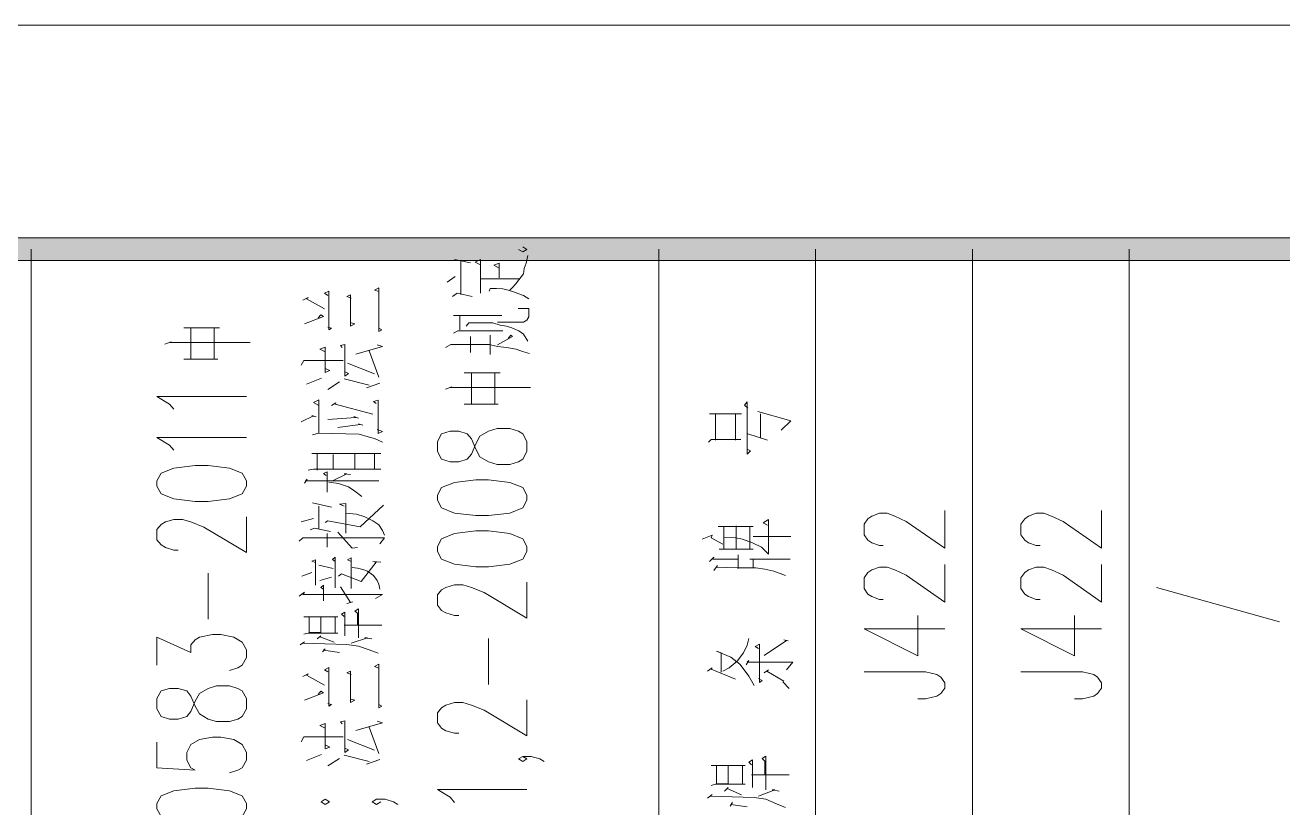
# Model space of a CAD drawing. Header units: millimetres. Extents: x 0 to 829, y 0 to 586.
# Drawn here: x 73.7 to 129, y 551.2 to 585.6 of the extents above; entities that cross this region are included whole.
import ezdxf

# ---------------------------------------------------------------- set-up
doc = ezdxf.new("R2010")
doc.units = ezdxf.units.MM

msp = doc.modelspace()

# ---------------------------------------------------------------- hatches: boundary and pattern name
h = msp.add_hatch(color=0)
h.dxf.hatch_style = 2
h.paths.add_polyline_path([(819.788528, 576.266028), (818.80075, 575.281778), (25.142472, 575.281778), (24.154694, 576.266028)])

# ---------------------------------------------------------------- linework, layer by layer
at = {"color": 0, "lineweight": 0}
for points in [[(0, 0), (0, 585.632278), (829.154778, 585.632278), (829.154778, 0)], [(819.788528, 576.266028), (818.80075, 575.281778), (25.142472, 575.281778), (24.154694, 576.266028)], [(91.810417, 566.8645), (91.997389, 566.525833), (92.374861, 566.412944), (92.748806, 566.412944), (93.126278, 566.525833), (93.31325, 566.751611), (93.500222, 567.203167), (93.687194, 567.541833), (94.064667, 567.767611), (94.438611, 567.8805), (95.003056, 567.8805), (95.377, 567.767611), (95.5675, 567.654722), (95.754472, 567.316056), (95.754472, 566.8645), (95.5675, 566.525833), (95.377, 566.412944), (95.003056, 566.303583), (94.438611, 566.303583), (94.064667, 566.412944), (93.687194, 566.638722), (93.500222, 566.977389), (93.31325, 567.428944), (93.126278, 567.654722), (92.748806, 567.767611), (92.374861, 567.767611), (91.997389, 567.654722), (91.810417, 567.316056)], [(79.47025, 565.347556), (79.657222, 565.012417), (80.218139, 564.786639), (81.160056, 564.67375), (81.720972, 564.67375), (82.659361, 564.786639), (83.223806, 565.012417), (83.410778, 565.347556), (83.410778, 565.573333), (83.223806, 565.912), (82.659361, 566.137778), (81.720972, 566.250667), (81.160056, 566.250667), (80.218139, 566.137778), (79.657222, 565.912), (79.47025, 565.573333)], [(91.810417, 564.723139), (91.997389, 564.388), (92.561833, 564.162222), (93.500222, 564.049333), (94.064667, 564.049333), (95.003056, 564.162222), (95.5675, 564.388), (95.754472, 564.723139), (95.754472, 564.948917), (95.5675, 565.287583), (95.003056, 565.513361), (94.064667, 565.62625), (93.500222, 565.62625), (92.561833, 565.513361), (91.997389, 565.287583), (91.810417, 564.948917)], [(91.810417, 562.472417), (91.997389, 562.13375), (92.561833, 561.907972), (93.500222, 561.795083), (94.064667, 561.795083), (95.003056, 561.907972), (95.5675, 562.13375), (95.754472, 562.472417), (95.754472, 562.694667), (95.5675, 563.033333), (95.003056, 563.259111), (94.064667, 563.372), (93.500222, 563.372), (92.561833, 563.259111), (91.997389, 563.033333), (91.810417, 562.694667)], [(79.47025, 555.547389), (79.657222, 555.208722), (80.031167, 555.095833), (80.408639, 555.095833), (80.782583, 555.208722), (80.969556, 555.4345), (81.160056, 555.886056), (81.347028, 556.221194), (81.720972, 556.446972), (82.098444, 556.559861), (82.659361, 556.559861), (83.036833, 556.446972), (83.223806, 556.334083), (83.410778, 555.998944), (83.410778, 555.547389), (83.223806, 555.208722), (83.036833, 555.095833), (82.659361, 554.982944), (82.098444, 554.982944), (81.720972, 555.095833), (81.347028, 555.321611), (81.160056, 555.660278), (80.969556, 556.108306), (80.782583, 556.334083), (80.408639, 556.446972), (80.031167, 556.446972), (79.657222, 556.334083), (79.47025, 555.998944)], [(79.47025, 551.151778), (79.657222, 550.813111), (80.218139, 550.587333), (81.160056, 550.474444), (81.720972, 550.474444), (82.659361, 550.587333), (83.223806, 550.813111), (83.410778, 551.151778), (83.410778, 551.377556), (83.223806, 551.716222), (82.659361, 551.942), (81.720972, 552.054889), (81.160056, 552.054889), (80.218139, 551.942), (79.657222, 551.716222), (79.47025, 551.377556)], [(86.695139, 551.451639), (86.882111, 551.33875), (87.069083, 551.451639), (86.882111, 551.564528)]]:
    msp.add_lwpolyline(points, close=True, dxfattribs=at)
for points in [[(73.94575, 575.772139), (73.94575, 427.887694)], [(95.006583, 573.972972), (95.123, 574.092917), (95.242944, 574.234028), (95.398167, 574.424528), (95.595722, 574.685583), (95.634528, 574.921944), (95.715667, 575.158306), (95.793278, 575.489917)], [(95.377, 575.765083), (95.5675, 575.655722), (95.754472, 575.765083), (95.5675, 575.877972)], [(101.550611, 575.772139), (101.550611, 427.887694)], [(108.450944, 575.772139), (108.450944, 509.718028)], [(115.351278, 575.772139), (115.351278, 509.718028)], [(122.255139, 575.772139), (122.255139, 509.718028)], [(92.558306, 575.324111), (93.270917, 575.179472)], [(92.837, 573.786), (92.837, 575.274722)], [(93.704833, 573.831861), (93.704833, 575.324111), (93.468472, 575.204167), (93.704833, 575.08775)], [(94.530333, 574.519778), (94.530333, 575.158306), (94.293972, 575.063056), (94.530333, 574.943111)], [(92.244333, 574.329278), (92.600639, 574.565639)], [(93.743639, 574.470389), (95.398167, 574.470389)], [(86.995, 572.343139), (87.15375, 572.29375), (87.033806, 572.223194), (87.033806, 573.927111), (86.839778, 573.831861), (86.995, 573.740139)], [(89.242194, 572.29375), (89.362139, 572.223194), (89.242194, 572.152639), (89.242194, 574.068222), (89.048167, 573.9765), (89.242194, 573.905944)], [(92.480694, 573.69075), (92.67825, 573.831861), (93.348528, 573.69075)], [(94.096417, 573.927111), (94.13875, 574.043528), (94.413917, 574.043528), (94.689083, 574.022361), (94.925444, 573.972972), (95.161806, 573.902417), (95.398167, 573.807167), (95.595722, 573.736611), (95.832083, 573.5955)], [(85.890806, 573.524944), (86.127167, 573.644889), (86.049556, 573.5955), (86.839778, 573.147472)], [(88.021583, 572.533639), (88.180333, 572.48425), (87.982778, 572.389), (87.982778, 573.761306), (87.824028, 573.69075), (88.021583, 573.620194)], [(85.971944, 572.48425), (86.797444, 572.815861), (86.681028, 572.886417), (86.561083, 572.745306)], [(92.5195, 572.861722), (94.650278, 572.861722)], [(92.798194, 572.223194), (92.798194, 572.861722)], [(94.452722, 572.554806), (95.595722, 572.554806), (95.754472, 572.650056), (95.832083, 572.791167), (95.832083, 573.168639), (95.359361, 573.168639)], [(79.823028, 571.598778), (80.098194, 571.6905), (80.020583, 571.669333), (83.569528, 571.669333), (81.992611, 571.669333), (81.992611, 570.956722), (81.992611, 572.307861), (82.228972, 572.307861), (80.652056, 572.307861), (80.966028, 572.307861), (80.966028, 570.935556), (80.652056, 570.935556), (82.151361, 570.935556)], [(92.5195, 572.082083), (92.717056, 572.177333), (94.689083, 572.177333)], [(93.073361, 572.389), (93.189778, 572.530111), (94.255167, 572.530111), (94.572667, 572.434861), (94.847833, 572.389), (95.084194, 572.318444), (95.398167, 572.177333), (95.595722, 572.032694), (95.793278, 571.725778)], [(93.270917, 571.228361), (93.270917, 571.937444)], [(94.13875, 571.133111), (94.13875, 571.986833)], [(94.452722, 571.559972), (95.123, 571.937444), (95.045389, 571.986833), (94.925444, 571.845722)], [(86.878583, 570.519278), (87.076139, 570.427556), (86.878583, 570.353472), (86.878583, 571.46825), (86.642222, 571.373), (86.839778, 571.27775)], [(87.746417, 570.378167), (87.901639, 570.307611), (87.746417, 570.187667), (87.746417, 571.584667), (87.548861, 571.538806), (87.626472, 571.443556)], [(88.219139, 571.157806), (89.400944, 571.489417), (89.164583, 571.5635)], [(89.242194, 570.141806), (88.811806, 571.302444)], [(92.166722, 571.443556), (92.403083, 571.584667), (94.096417, 571.584667), (94.452722, 571.489417), (94.847833, 571.443556), (95.28175, 571.373), (95.556917, 571.27775), (95.870889, 571.1825)], [(85.813194, 570.663917), (85.929611, 570.875583), (87.665278, 570.875583)], [(87.862833, 570.755639), (89.048167, 570.282917)], [(86.049556, 569.834889), (86.719833, 570.095944)], [(88.811806, 569.7855), (87.707611, 570.07125)], [(92.166722, 569.619694), (92.441889, 569.714944), (92.364278, 569.69025), (95.913222, 569.69025), (94.336306, 569.69025), (94.336306, 568.981167), (94.336306, 570.328778), (94.572667, 570.328778), (92.992222, 570.328778), (93.309722, 570.328778), (93.309722, 568.956472), (92.992222, 568.956472), (94.491528, 568.956472)], [(86.995, 569.598528), (87.510056, 569.930139)], [(88.691861, 569.669083), (89.284528, 569.88075)], [(80.218139, 568.730694), (80.031167, 568.956472), (79.47025, 569.291611), (83.410778, 569.291611)], [(86.599889, 567.682944), (86.599889, 569.146972), (86.363528, 569.030556), (86.599889, 568.889444)], [(87.15375, 568.889444), (87.351306, 569.005861), (87.3125, 568.96), (88.967028, 568.508444)], [(89.164583, 567.845222), (89.400944, 567.7535), (89.203389, 567.65825), (89.203389, 569.125806), (89.005833, 569.076417), (89.125778, 568.981167)], [(105.4735, 566.952694), (105.593444, 566.89625), (105.434694, 566.758667), (105.434694, 569.051722), (105.318278, 568.910611), (105.4735, 568.773028)], [(85.813194, 568.176833), (86.363528, 568.437889), (86.285917, 568.437889), (86.483472, 568.392028)], [(86.995, 568.272083), (88.219139, 568.367333), (88.138, 568.413194), (88.335556, 568.342639)], [(103.780167, 568.526083), (105.198333, 568.526083)], [(104.055333, 567.365444), (104.055333, 568.497861)], [(104.923167, 567.365444), (104.923167, 568.497861)], [(105.907417, 568.635444), (107.367917, 568.222694), (106.934, 567.806417)], [(106.027361, 567.450111), (106.027361, 568.526083)], [(87.428917, 567.919306), (88.416694, 568.060417), (88.335556, 568.085111), (88.533111, 568.035722)], [(80.218139, 566.928), (80.031167, 567.153778), (79.47025, 567.488917), (83.410778, 567.488917)], [(86.324722, 567.608861), (86.599889, 567.682944), (88.377889, 567.633556), (88.769472, 567.517139), (89.048167, 567.443056), (89.400944, 567.27725)], [(103.737833, 567.284306), (103.857778, 567.393667), (105.159528, 567.393667)], [(105.4735, 567.640611), (106.341333, 567.365444)], [(86.127167, 566.049583), (86.363528, 566.095444), (89.323333, 566.095444), (89.048167, 566.095444), (89.048167, 566.783361), (89.323333, 566.783361), (86.285917, 566.783361), (86.522278, 566.783361), (86.522278, 566.049583)], [(87.231361, 566.095444), (87.231361, 566.733972)], [(88.180333, 566.095444), (88.180333, 566.783361)], [(85.971944, 565.481611), (86.088361, 565.647417), (86.01075, 565.576861), (89.242194, 565.576861), (86.956194, 565.576861), (86.956194, 565.079444), (86.956194, 565.979028), (86.797444, 565.904944), (86.917389, 565.813222)], [(87.033806, 565.527472), (87.467722, 565.456917), (87.901639, 565.315806), (88.180333, 565.125306), (88.494306, 564.888944)], [(87.192556, 565.576861), (87.824028, 565.883778), (87.707611, 565.883778), (87.982778, 565.859083)], [(86.324722, 564.606722), (87.15375, 564.416222)], [(86.599889, 563.446083), (86.599889, 564.462083)], [(86.878583, 563.753), (86.995, 563.823556), (88.416694, 563.5625), (89.43975, 564.511472)], [(87.785222, 563.280278), (87.785222, 564.582028), (87.510056, 564.557333), (87.707611, 564.462083)], [(80.408639, 562.532389), (80.218139, 562.532389), (79.844194, 562.645278), (79.657222, 562.758167), (79.47025, 562.983944), (79.47025, 563.4355), (79.657222, 563.65775), (79.844194, 563.770639), (80.218139, 563.883528), (80.595611, 563.883528), (80.969556, 563.770639), (81.534, 563.544861), (83.410778, 562.4195), (83.410778, 563.996417)], [(85.813194, 563.777694), (86.363528, 563.918806)], [(87.785222, 564.155167), (88.257944, 564.109306), (88.61425, 563.989361), (88.967028, 563.823556), (89.242194, 563.636583), (89.400944, 563.396694), (89.482083, 563.185028)], [(104.408111, 563.100361), (104.923167, 563.075667), (105.237139, 563.019222), (105.671056, 562.853417), (106.066167, 562.659389), (106.380139, 562.356), (106.380139, 563.872944), (106.143778, 563.735361), (106.341333, 563.626)], [(111.428389, 562.729944), (111.259056, 562.729944), (110.920389, 562.849889), (110.751056, 562.966306), (110.581722, 563.202667), (110.581722, 563.675389), (110.751056, 563.91175), (110.920389, 564.031694), (111.259056, 564.151639), (111.594194, 564.151639), (111.932861, 564.031694), (112.440861, 563.795333), (114.130667, 562.613528), (114.130667, 564.268056)], [(118.328722, 562.729944), (118.159389, 562.729944), (117.820722, 562.849889), (117.651389, 562.966306), (117.482056, 563.202667), (117.482056, 563.675389), (117.651389, 563.91175), (117.820722, 564.031694), (118.159389, 564.151639), (118.498056, 564.151639), (118.836722, 564.031694), (119.341194, 563.795333), (121.031, 562.613528), (121.031, 564.268056)], [(86.208306, 563.421389), (86.405861, 563.491944), (87.114944, 563.350833)], [(88.29675, 562.64175), (88.060389, 562.617056), (87.428917, 563.326139)], [(104.214083, 562.57825), (105.709861, 562.57825), (105.554639, 562.57825), (105.554639, 563.569556), (105.709861, 563.569556), (104.17175, 563.569556), (104.408111, 563.569556), (104.408111, 562.57825), (104.961972, 562.57825), (104.961972, 563.597778)], [(85.735583, 562.923972), (85.890806, 563.068611), (89.482083, 563.068611), (89.284528, 562.807556)], [(86.956194, 562.666444), (86.956194, 563.255583)], [(103.462667, 563.019222), (103.896583, 563.185028), (103.857778, 563.075667), (104.369306, 562.796972)], [(105.709861, 563.128583), (107.367917, 563.128583)], [(87.3125, 560.867278), (87.3125, 562.214889), (87.192556, 562.119639), (87.3125, 562.024389)], [(88.021583, 560.842583), (88.021583, 562.190194), (87.862833, 562.098472), (87.982778, 562.049083)], [(103.780167, 562.024389), (103.974194, 562.218417), (103.935389, 562.13375), (105.039583, 562.13375), (105.039583, 562.327778), (105.039583, 561.721)], [(86.444667, 560.983694), (86.444667, 562.098472), (86.285917, 562.049083), (86.444667, 561.978528)], [(86.599889, 561.862111), (87.231361, 561.717472)], [(87.467722, 561.385861), (87.587667, 561.481111), (88.4555, 561.1495), (89.125778, 562.003222), (88.967028, 562.024389), (89.323333, 562.003222)], [(88.060389, 561.766861), (88.29675, 561.742167), (88.533111, 561.671611), (88.730667, 561.601056), (89.005833, 561.410556), (89.164583, 561.198889), (89.242194, 561.033083), (89.284528, 560.817889)], [(103.974194, 561.639861), (104.132944, 561.858583), (104.094139, 561.777444), (105.000778, 561.749222), (105.395889, 561.749222), (105.829806, 561.749222), (106.224917, 561.692778), (106.6165, 561.611639), (107.131556, 561.417611)], [(105.709861, 561.777444), (105.709861, 562.13375), (105.554639, 562.13375), (107.329111, 562.13375)], [(111.428389, 560.362806), (111.259056, 560.362806), (110.920389, 560.48275), (110.751056, 560.599167), (110.581722, 560.839056), (110.581722, 561.311778), (110.751056, 561.548139), (110.920389, 561.664556), (111.259056, 561.7845), (111.594194, 561.7845), (111.932861, 561.664556), (112.440861, 561.428194), (114.130667, 560.246389), (114.130667, 561.900917)], [(118.328722, 560.362806), (118.159389, 560.362806), (117.820722, 560.48275), (117.651389, 560.599167), (117.482056, 560.839056), (117.482056, 561.311778), (117.651389, 561.548139), (117.820722, 561.664556), (118.159389, 561.7845), (118.498056, 561.7845), (118.836722, 561.664556), (119.341194, 561.428194), (121.031, 560.246389), (121.031, 561.900917)], [(81.720972, 559.491444), (81.720972, 561.519917)], [(85.852, 561.385861), (86.285917, 561.551667)], [(86.642222, 561.198889), (87.15375, 561.34)], [(92.748806, 559.653722), (92.561833, 559.653722), (92.187889, 559.766611), (91.997389, 559.8795), (91.810417, 560.105278), (91.810417, 560.556833), (91.997389, 560.782611), (92.187889, 560.891972), (92.561833, 561.004861), (92.935778, 561.004861), (93.31325, 560.891972), (93.877694, 560.669722), (95.754472, 559.540833), (95.754472, 561.11775)], [(85.735583, 560.510972), (85.971944, 560.676778), (85.890806, 560.581528), (89.400944, 560.581528), (89.086972, 560.394556)], [(86.797444, 560.299306), (86.797444, 560.983694), (86.681028, 560.891972), (86.797444, 560.817889)], [(87.824028, 560.179361), (88.099194, 560.249917), (87.982778, 560.22875), (87.548861, 560.913139)], [(123.454583, 560.888444), (128.862667, 559.367972)], [(85.929611, 558.83175), (86.127167, 558.877611), (87.428917, 558.877611), (87.3125, 558.877611), (87.3125, 559.590222), (87.428917, 559.590222), (85.929611, 559.590222), (86.1695, 559.590222), (86.1695, 558.902306), (86.681028, 558.902306), (86.681028, 559.565528)], [(87.746417, 558.761194), (87.746417, 559.801889), (87.587667, 559.706639), (87.707611, 559.611389)], [(88.335556, 558.665944), (88.335556, 559.943), (88.180333, 559.84775), (88.29675, 559.756028), (88.29675, 559.233917), (87.707611, 559.233917), (89.362139, 559.233917)], [(110.581722, 559.061056), (112.948861, 557.87925), (112.948861, 559.653722)], [(117.482056, 559.061056), (119.849194, 557.87925), (119.849194, 559.653722)], [(110.581722, 559.061056), (114.130667, 559.061056)], [(117.482056, 559.061056), (121.031, 559.061056)], [(79.47025, 557.462972), (79.47025, 558.701222), (80.969556, 558.023889), (80.969556, 558.362556), (81.160056, 558.588333), (81.347028, 558.701222), (81.911472, 558.814111), (82.285417, 558.814111), (82.849861, 558.701222), (83.223806, 558.475444), (83.410778, 558.136778), (83.410778, 557.801639), (83.223806, 557.462972), (83.036833, 557.350083), (82.659361, 557.237194)], [(85.774389, 558.359028), (85.971944, 558.500139), (85.890806, 558.429583), (87.824028, 558.383722), (88.335556, 558.309639), (88.811806, 558.143833), (89.203389, 558.002722)], [(86.522278, 558.620083), (86.681028, 558.761194), (86.642222, 558.711806), (87.273694, 558.475444)], [(88.021583, 558.429583), (88.730667, 558.665944), (88.61425, 558.665944), (88.928222, 558.620083)], [(94.064667, 556.612778), (94.064667, 558.64125)], [(104.369306, 557.208972), (104.648, 557.346556), (105.000778, 557.649944), (105.275944, 558.009778), (105.434694, 558.341389), (105.512306, 558.644778)], [(105.946222, 556.877361), (106.104972, 556.796222), (105.988556, 556.711556), (105.988556, 558.394306), (105.791, 558.284944), (105.946222, 558.203806)], [(106.186111, 557.900417), (107.170361, 558.560111), (107.050417, 558.588333), (107.247972, 558.531889)], [(86.758639, 558.052111), (86.878583, 558.193222), (86.797444, 558.122667), (87.510056, 558.027417)], [(104.291694, 557.152528), (104.291694, 558.009778), (104.094139, 558.090917), (104.725611, 557.81575), (105.120722, 557.512361), (105.357083, 557.208972), (105.512306, 556.986722), (105.752194, 556.573972)], [(86.995, 555.780222), (87.15375, 555.730833), (87.033806, 555.660278), (87.033806, 557.364194), (86.839778, 557.268944), (86.995, 557.173694)], [(89.242194, 555.730833), (89.362139, 555.660278), (89.242194, 555.589722), (89.242194, 557.505306), (89.048167, 557.413583), (89.242194, 557.3395)], [(103.699028, 557.208972), (103.896583, 557.346556), (103.857778, 557.290111), (104.923167, 556.849139)], [(105.395889, 557.484139), (105.512306, 557.678167), (105.434694, 557.5935), (107.445528, 557.5935), (107.170361, 557.265417)], [(106.186111, 557.124306), (106.380139, 557.265417), (106.302528, 557.208972), (107.050417, 556.768)], [(85.890806, 556.962028), (86.127167, 557.081972), (86.049556, 557.032583), (86.839778, 556.584556)], [(88.021583, 555.967194), (88.180333, 555.921333), (87.982778, 555.826083), (87.982778, 557.198389), (87.824028, 557.127833), (88.021583, 557.057278)], [(107.011611, 556.739778), (107.290306, 556.436389)], [(110.581722, 557.170167), (113.287528, 557.170167), (113.792, 557.050222), (113.961333, 556.933806), (114.130667, 556.697444), (114.130667, 556.461083), (113.961333, 556.224722), (113.792, 556.104778), (113.287528, 555.988361), (112.948861, 555.988361)], [(117.482056, 557.170167), (120.187861, 557.170167), (120.695861, 557.050222), (120.861667, 556.933806), (121.031, 556.697444), (121.031, 556.461083), (120.861667, 556.224722), (120.695861, 556.104778), (120.187861, 555.988361), (119.849194, 555.988361)], [(85.971944, 555.921333), (86.797444, 556.252944), (86.681028, 556.3235), (86.561083, 556.182389)], [(92.748806, 554.471417), (92.561833, 554.471417), (92.187889, 554.584306), (91.997389, 554.697194), (91.810417, 554.922972), (91.810417, 555.371), (91.997389, 555.596778), (92.187889, 555.709667), (92.561833, 555.822556), (92.935778, 555.822556), (93.31325, 555.709667), (93.877694, 555.483889), (95.754472, 554.358528), (95.754472, 555.935444)], [(87.746417, 553.81525), (87.901639, 553.744694), (87.746417, 553.62475), (87.746417, 555.02175), (87.548861, 554.975889), (87.626472, 554.880639)], [(88.219139, 554.594889), (89.400944, 554.9265), (89.164583, 554.997056)], [(86.878583, 553.956361), (87.076139, 553.861111), (86.878583, 553.790556), (86.878583, 554.905333), (86.642222, 554.810083), (86.839778, 554.714833)], [(89.242194, 553.578889), (88.811806, 554.739528)], [(79.47025, 554.083361), (79.47025, 552.954472), (81.160056, 552.841583), (80.969556, 552.954472), (80.782583, 553.293139), (80.782583, 553.631806), (80.969556, 553.970472), (81.347028, 554.192722), (81.911472, 554.305611), (82.285417, 554.305611), (82.849861, 554.192722), (83.223806, 553.970472), (83.410778, 553.631806), (83.410778, 553.293139), (83.223806, 552.954472), (83.036833, 552.841583), (82.659361, 552.728694)], [(85.813194, 554.101), (85.929611, 554.312667), (87.665278, 554.312667)], [(87.862833, 554.192722), (89.048167, 553.72)], [(86.049556, 553.271972), (86.719833, 553.533028)], [(86.995, 553.035611), (87.510056, 553.367222)], [(88.811806, 553.222583), (87.707611, 553.508333)], [(95.5675, 553.455417), (95.754472, 553.346056), (95.5675, 553.233167), (95.377, 553.346056), (95.5675, 553.455417), (95.941444, 553.455417), (96.318917, 553.346056), (96.505889, 553.233167)], [(106.263722, 551.977278), (106.263722, 553.469528), (106.104972, 553.356639), (106.224917, 553.247278), (106.224917, 552.6405), (105.63225, 552.6405), (107.290306, 552.6405)], [(88.691861, 553.106167), (89.284528, 553.317833)], [(103.857778, 552.171306), (104.055333, 552.22775), (105.357083, 552.22775), (105.237139, 552.22775), (105.237139, 553.05325), (105.357083, 553.05325), (103.857778, 553.05325), (104.094139, 553.05325), (104.094139, 552.252444), (104.605667, 552.252444), (104.605667, 553.028556)], [(105.671056, 552.086639), (105.671056, 553.303722), (105.512306, 553.194361), (105.63225, 553.081472)], [(92.561833, 551.430472), (92.374861, 551.652722), (91.810417, 551.991389), (95.754472, 551.991389)], [(103.699028, 551.617444), (103.896583, 551.78325), (103.818972, 551.702111), (105.752194, 551.645667), (106.263722, 551.564528), (106.736444, 551.3705), (107.131556, 551.204694)], [(104.450444, 551.924361), (104.605667, 552.086639), (104.566861, 552.033722), (105.198333, 551.758556)], [(105.946222, 551.702111), (106.658833, 551.977278), (106.538889, 551.977278), (106.856389, 551.924361)], [(89.323333, 551.451639), (89.136361, 551.33875), (88.945861, 551.451639), (89.136361, 551.564528), (89.510306, 551.564528), (89.887778, 551.451639), (90.07475, 551.33875)], [(104.686806, 551.261139), (104.803222, 551.426944), (104.725611, 551.342278), (105.434694, 551.232917)]]:
    msp.add_lwpolyline(points, dxfattribs=at)

doc.saveas('drawing.dxf')
